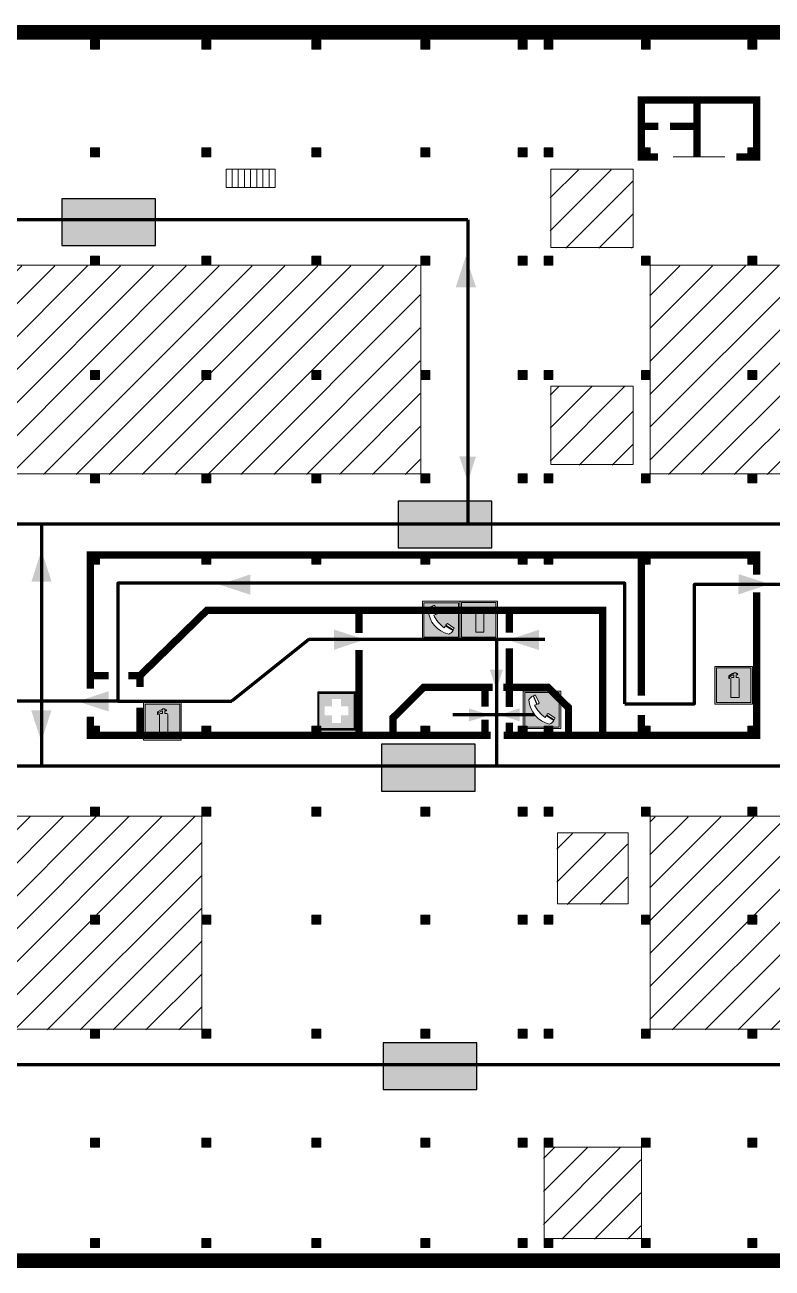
# Model space of a CAD drawing. Header units: millimetres. Extents: x 13810 to 67229, y 12374 to 21950.
# Drawn here: x 29393.7 to 29495.7, y 14673.5 to 14843.2 of the extents above; entities that cross this region are included whole.
import ezdxf

# ---------------------------------------------------------------- set-up
doc = ezdxf.new("R2010")
doc.units = ezdxf.units.MM
doc.layers.add('План_Штампы', color=7, linetype='Continuous')

# ---------------------------------------------------------------- blocks, each defined once
blk = doc.blocks.new('A$C18900ED3')
h = blk.add_hatch(color=126)
h.paths.add_polyline_path([(-0.18, -0.18), (-7.02, -0.18), (-7.02, -7.02), (-0.18, -7.02)])
h.paths.add_polyline_path([(-5.89, -4.46), (-5.89, -2.77), (-4.46, -2.77), (-4.46, -1.31), (-2.77, -1.31), (-2.77, -2.77), (-1.33, -2.77), (-1.33, -4.46), (-2.77, -4.46), (-2.77, -5.89), (-4.46, -5.89), (-4.46, -4.46)], flags=16)
at = {"color": 126}
for p, q in [((-7.2, 0), (-7.2, -7.2)), ((0, 0), (-7.2, 0)), ((0, -7.2), (0, 0)), ((-7.02, -7.02), (-7.02, -0.18)), ((-7.02, -0.18), (-0.18, -0.18)), ((-0.18, -0.18), (-0.18, -7.02)), ((-0.18, -7.02), (-7.02, -7.02)), ((-7.2, -7.2), (0, -7.2))]:
    blk.add_line(p, q, dxfattribs=at)
blk = doc.blocks.new('A$C32E8229D')
at = {"true_color": 0xffffff}
blk.add_hatch(color=7, dxfattribs=at).paths.add_polyline_path([(0, 0), (0, -8), (16, -8), (16, 0)])
h = blk.add_hatch(color=126)
h.paths.add_polyline_path([(0.2, -0.2), (15.8, -0.2), (15.8, -7.8), (0.2, -7.8)])
h.paths.add_polyline_path([(13.49, -2.05), (12.08, -2.05), (11.37, -2.63, 0.162397), (11.29, -2.84), (11.29, -3.63), (10.35, -3.63), (10.35, -4.05), (11.68, -4.05), (11.68, -3.48), (12.26, -4.28), (11.29, -5.1), (11.29, -6.78), (11.85, -6.78), (11.85, -5.44), (12.8, -4.64), (12.8, -5.94), (14.46, -5.94), (14.46, -5.39), (13.45, -5.39), (13.45, -3.97), (12.46, -2.59), (13.15, -2.59), (13.69, -3.34), (14.18, -3)], flags=16)
h.paths.add_polyline_path([(10.74, -1.82, 1), (11.8, -1.82, 1)], flags=16)
h.paths.add_polyline_path([(9.39, -3.59), (5.99, -3.59), (6.56, -3.03), (5.91, -3.03), (5.1, -3.83), (5.91, -4.64), (6.56, -4.64), (5.99, -4.09), (9.39, -4.09)], flags=16)
h.paths.add_polyline_path([(4.29, -1.08), (1.72, -1.08), (1.72, -6.6), (4.29, -6.6)], flags=16)
at = {"color": 126}
blk.add_lwpolyline([(16, -8), (0, -8), (0, 0), (16, 0)], close=True, dxfattribs=at)
blk = doc.blocks.new('A$C456E1F9C')
at = {"lineweight": 5}
h = blk.add_hatch(color=242, dxfattribs=at)
h.paths.add_polyline_path([(0.51, -1.47), (0.51, -13.26), (12.29, -13.26), (12.29, -1.47)])
h.paths.add_polyline_path([(5.42, -4.95, -0.254479), (4.78, -5.4), (3.52, -2.53, -0.209735), (4.23, -2.4)], flags=16)
h.paths.add_polyline_path([(8.53, -8.6), (10.87, -10.17), (10.54, -10.76), (8.03, -9.13, -0.192251)], flags=16)
h.paths.add_polyline_path([(4.61, -5.49, 0.005518), (3.87, -5.72, 0.128647), (7.49, -10.01, 0.00809), (7.83, -9.33), (10.47, -10.97, -0.16736), (8.99, -12.25, -0.327862), (1.95, -3.95, -0.166952), (3.36, -2.62)], flags=16)
at = {"color": 242, "lineweight": 5}
for p, q in [((0, -13.77), (0, -0.97)), ((12.8, -0.97), (0, -0.97)), ((4.61, -5.49), (3.36, -2.62)), ((3.52, -2.53), (4.78, -5.4)), ((4.23, -2.4), (5.42, -4.95)), ((12.8, -13.77), (12.8, -0.97)), ((7.83, -9.33), (10.47, -10.97)), ((8.03, -9.13), (10.54, -10.76)), ((10.81, -10.12), (8.53, -8.6)), ((10.54, -10.76), (10.8, -10.3)), ((10.8, -10.3), (10.81, -10.12)), ((0, -13.77), (12.8, -13.77))]:
    blk.add_line(p, q, dxfattribs=at)
blk.add_lwpolyline([(0.51, -1.47), (12.29, -1.47), (12.29, -13.26), (0.51, -13.26)], close=True, dxfattribs=at)
for centre, radius, start, end in [((4.59, -5.34), 2.99, 114.2845, 152.1974), ((11.12, -3.31), 9.19, 183.9915, 256.6009), ((4.02, -3.27), 0.891, 76.3284, 123.7092), ((14.98, -39.1), 35.17, 107.1487, 108.4135), ((13.86, -0.94), 11.08, 205.5536, 234.8762), ((4.68, -4.59), 0.824, 276.9621, 334.0723), ((-13.31, 0.8), 23.44, 332.5487, 334.4027), ((8.94, -9.5), 0.989, 114.4092, 157.9388), ((7.87, -9.46), 3, 291.9291, 329.9329)]:
    blk.add_arc(centre, radius, start, end, dxfattribs=at)
blk = doc.blocks.new('A$C3AD82952')
at = {"true_color": 0xf5f5ff}
h = blk.add_hatch(color=7, dxfattribs=at)
h.dxf.hatch_style = 1
h.paths.add_polyline_path([(8.21, 8.73, 0.414214), (7.89, 9.05), (7.22, 9.05), (7.22, 9.92), (7.59, 9.92, 1), (7.57, 10.36), (7.22, 10.36), (7.22, 10.6), (6.43, 10.6), (6.43, 10.36), (6.01, 10.36), (4.74, 9.59), (4.74, 8.69), (4.98, 8.73), (4.98, 9.26), (6.12, 9.91), (6.43, 9.91), (6.43, 9.05), (5.76, 9.05, 0.414214), (5.44, 8.73), (5.44, 2.2), (8.21, 2.2)], flags=0)
h.paths.add_polyline_path([(12.8, 12.8), (0, 12.8), (0, 0), (12.8, 0)])
h.paths.add_polyline_path([(0.51, 12.29), (12.29, 12.29), (12.29, 0.51), (0.51, 0.51)], flags=16)
h.paths.add_polyline_path([(4.74, 9.59), (6.01, 10.36), (6.43, 10.36), (6.43, 10.6), (7.22, 10.6), (7.22, 10.36), (7.59, 10.36, -0.94586), (7.59, 9.92), (7.22, 9.92), (7.22, 9.05), (7.89, 9.05, -0.414214), (8.21, 8.73), (8.21, 2.2), (5.44, 2.2), (5.44, 8.73, -0.414214), (5.76, 9.05), (6.43, 9.05), (6.43, 9.91), (6.12, 9.91), (4.98, 9.26), (4.98, 8.73), (4.74, 8.69)], flags=0)
h = blk.add_hatch(color=242)
h.dxf.hatch_style = 1
h.paths.add_polyline_path([(12.29, 12.29), (0.51, 12.29), (0.51, 0.51), (12.29, 0.51)])
h.paths.add_polyline_path([(4.74, 8.69), (4.74, 9.59), (6.01, 10.36), (6.43, 10.36), (6.43, 10.6), (7.22, 10.6), (7.22, 10.36), (7.59, 10.36, -0.94586), (7.59, 9.92), (7.22, 9.92), (7.22, 9.05), (7.89, 9.05, -0.414214), (8.21, 8.73), (8.21, 2.2), (5.44, 2.2), (5.44, 8.73, -0.414214), (5.76, 9.05), (6.43, 9.05), (6.43, 9.91), (6.12, 9.91), (4.98, 9.26), (4.98, 8.73)], flags=16)
h = blk.add_hatch(color=7, dxfattribs=at)
h.dxf.hatch_style = 1
h.paths.add_polyline_path([(8.21, 8.73, 0.414214), (7.89, 9.05), (7.22, 9.05), (7.22, 9.92), (7.59, 9.92, 1), (7.57, 10.36), (7.22, 10.36), (7.22, 10.6), (6.43, 10.6), (6.43, 10.36), (6.01, 10.36), (4.74, 9.59), (4.74, 8.69), (4.98, 8.73), (4.98, 9.26), (6.12, 9.91), (6.43, 9.91), (6.43, 9.05), (5.76, 9.05, 0.414214), (5.44, 8.73), (5.44, 2.2), (8.21, 2.2)])
at = {"color": 242, "lineweight": 5}
for p, q in [((0, 0), (0, 12.8)), ((0, 12.8), (12.8, 12.8)), ((12.8, 0), (12.8, 12.8)), ((6.01, 10.36), (4.74, 9.59)), ((4.74, 9.59), (4.74, 8.69)), ((4.74, 8.69), (4.98, 8.73)), ((4.98, 9.26), (6.12, 9.91)), ((4.98, 8.73), (4.98, 9.26)), ((5.44, 2.2), (5.44, 8.73)), ((5.76, 9.05), (6.43, 9.05)), ((6.01, 10.36), (6.43, 10.36)), ((6.12, 9.91), (6.43, 9.91)), ((7.22, 10.6), (6.43, 10.6)), ((6.43, 10.6), (6.43, 10.36)), ((6.43, 9.91), (6.43, 9.05)), ((7.22, 10.36), (7.22, 10.6)), ((7.59, 10.36), (7.22, 10.36)), ((7.22, 9.05), (7.22, 9.92)), ((7.59, 9.92), (7.22, 9.92)), ((7.89, 9.05), (7.22, 9.05)), ((8.21, 2.2), (8.21, 8.73)), ((0, 0), (12.8, 0)), ((5.44, 2.2), (8.21, 2.2))]:
    blk.add_line(p, q, dxfattribs=at)
blk.add_lwpolyline([(0.51, 12.29), (12.29, 12.29), (12.29, 0.51), (0.51, 0.51)], close=True, dxfattribs=at)
for centre, radius, start, end in [((5.76, 8.73), 0.32, 90, 180), ((7.58, 10.14), 0.223, 273.1875, 86.8125), ((7.89, 8.73), 0.32, 0, 90)]:
    blk.add_arc(centre, radius, start, end, dxfattribs=at)

msp = doc.modelspace()

# ---------------------------------------------------------------- hatches: boundary and pattern name
at = {"lineweight": 0}
h = msp.add_hatch(color=256, dxfattribs=at)
h.dxf.hatch_style = 1
h.paths.add_polyline_path([(29402.68, 14841.1), (29402.68, 14839.87), (29403.9, 14839.87), (29403.9, 14841.1)])
h = msp.add_hatch(color=256, dxfattribs=at)
h.dxf.hatch_style = 1
h.paths.add_polyline_path([(29417.89, 14841.1), (29417.89, 14839.87), (29419.11, 14839.87), (29419.11, 14841.1)])
h = msp.add_hatch(color=256, dxfattribs=at)
h.dxf.hatch_style = 1
h.paths.add_polyline_path([(29432.89, 14841.1), (29432.89, 14839.87), (29434.11, 14839.87), (29434.11, 14841.1)])
h = msp.add_hatch(color=256, dxfattribs=at)
h.dxf.hatch_style = 1
h.paths.add_polyline_path([(29447.77, 14841.1), (29447.77, 14839.87), (29448.99, 14839.87), (29448.99, 14841.1)])
h = msp.add_hatch(color=256, dxfattribs=at)
h.dxf.hatch_style = 1
h.paths.add_polyline_path([(29461.07, 14841.1), (29461.07, 14839.87), (29462.29, 14839.87), (29462.29, 14841.1)])
h = msp.add_hatch(color=256, dxfattribs=at)
h.dxf.hatch_style = 1
h.paths.add_polyline_path([(29464.59, 14841.1), (29464.59, 14839.87), (29465.81, 14839.87), (29465.81, 14841.1)])
h = msp.add_hatch(color=256, dxfattribs=at)
h.dxf.hatch_style = 1
h.paths.add_polyline_path([(29477.88, 14841.1), (29477.88, 14839.87), (29479.1, 14839.87), (29479.1, 14841.1)])
h = msp.add_hatch(color=256, dxfattribs=at)
h.dxf.hatch_style = 1
h.paths.add_polyline_path([(29492.4, 14841.1), (29492.4, 14839.87), (29493.62, 14839.87), (29493.62, 14841.1)])
h = msp.add_hatch(color=256, dxfattribs=at)
h.dxf.hatch_style = 1
h.paths.add_polyline_path([(29402.68, 14826.38), (29402.68, 14825.15), (29403.9, 14825.15), (29403.9, 14826.38)])
h = msp.add_hatch(color=256, dxfattribs=at)
h.dxf.hatch_style = 1
h.paths.add_polyline_path([(29417.89, 14826.38), (29417.89, 14825.15), (29419.11, 14825.15), (29419.11, 14826.38)])
h = msp.add_hatch(color=256, dxfattribs=at)
h.dxf.hatch_style = 1
h.paths.add_polyline_path([(29432.89, 14826.38), (29432.89, 14825.15), (29434.11, 14825.15), (29434.11, 14826.38)])
h = msp.add_hatch(color=256, dxfattribs=at)
h.dxf.hatch_style = 1
h.paths.add_polyline_path([(29447.77, 14826.38), (29447.77, 14825.15), (29448.99, 14825.15), (29448.99, 14826.38)])
h = msp.add_hatch(color=256, dxfattribs=at)
h.dxf.hatch_style = 1
h.paths.add_polyline_path([(29461.07, 14826.38), (29461.07, 14825.15), (29462.29, 14825.15), (29462.29, 14826.38)])
h = msp.add_hatch(color=256, dxfattribs=at)
h.dxf.hatch_style = 1
h.paths.add_polyline_path([(29464.59, 14826.38), (29464.59, 14825.15), (29465.81, 14825.15), (29465.81, 14826.38)])
h = msp.add_hatch(color=256, dxfattribs=at)
h.dxf.hatch_style = 1
h.paths.add_polyline_path([(29477.88, 14826.38), (29477.88, 14825.15), (29479.1, 14825.15), (29479.1, 14826.38)])
h = msp.add_hatch(color=256, dxfattribs=at)
h.dxf.hatch_style = 1
h.paths.add_polyline_path([(29492.4, 14826.38), (29492.4, 14825.15), (29493.62, 14825.15), (29493.62, 14826.38)])
h = msp.add_hatch(dxfattribs=at)
h.set_pattern_fill('ANSI31', color=256, angle=180)
h.set_pattern_definition([(225, (46856.7913, 21551.342), (2.24506403, -2.24506403), [])])
h.paths.add_polyline_path([(29630.82, 14729.43), (29640.66, 14729.43), (29640.66, 14739.39), (29630.82, 14739.39)])
h.paths.add_polyline_path([(29553.71, 14706), (29567.31, 14706), (29567.31, 14735.09), (29553.71, 14735.09)])
h.paths.add_polyline_path([(29523.06, 14706), (29537.72, 14706), (29537.72, 14735.09), (29523.06, 14735.09)])
h.paths.add_polyline_path([(29479.03, 14706), (29506.93, 14706), (29506.93, 14735.09), (29479.03, 14735.09)])
h.paths.add_polyline_path([(29466.35, 14723.1), (29476, 14723.1), (29476, 14732.81), (29466.35, 14732.81)])
h.paths.add_polyline_path([(29464.52, 14677.43), (29477.81, 14677.43), (29477.81, 14689.92), (29464.52, 14689.92)])
h.paths.add_polyline_path([(29344.69, 14706), (29417.82, 14706), (29417.82, 14735.1), (29344.69, 14735.1)])
h.paths.add_polyline_path([(29194.26, 14706), (29313.12, 14706), (29313.12, 14735.1), (29194.26, 14735.1)])
h.paths.add_polyline_path([(29224.82, 14781.8), (29313.12, 14781.8), (29313.12, 14810.28), (29224.82, 14810.28)])
h.paths.add_polyline_path([(29359.24, 14781.8), (29447.7, 14781.8), (29447.7, 14810.28), (29359.24, 14810.28)])
h.paths.add_polyline_path([(29465.44, 14783.09), (29476.69, 14783.09), (29476.69, 14793.79), (29465.44, 14793.79)])
h.paths.add_polyline_path([(29465.44, 14812.7), (29476.69, 14812.7), (29476.69, 14823.4), (29465.44, 14823.4)])
h.paths.add_polyline_path([(29479.03, 14781.8), (29627.02, 14781.8), (29627.02, 14810.28), (29479.03, 14810.28)])
h = msp.add_hatch(color=256, dxfattribs=at)
h.dxf.hatch_style = 1
h.paths.add_polyline_path([(29402.68, 14811.59), (29402.68, 14810.36), (29403.9, 14810.36), (29403.9, 14811.59)])
h = msp.add_hatch(color=256, dxfattribs=at)
h.dxf.hatch_style = 1
h.paths.add_polyline_path([(29417.89, 14811.59), (29417.89, 14810.36), (29419.11, 14810.36), (29419.11, 14811.59)])
h = msp.add_hatch(color=256, dxfattribs=at)
h.dxf.hatch_style = 1
h.paths.add_polyline_path([(29432.89, 14811.59), (29432.89, 14810.36), (29434.11, 14810.36), (29434.11, 14811.59)])
h = msp.add_hatch(color=256, dxfattribs=at)
h.dxf.hatch_style = 1
h.paths.add_polyline_path([(29447.77, 14811.59), (29447.77, 14810.36), (29448.99, 14810.36), (29448.99, 14811.59)])
h = msp.add_hatch(color=256, dxfattribs=at)
h.dxf.hatch_style = 1
h.paths.add_polyline_path([(29461.07, 14811.59), (29461.07, 14810.36), (29462.29, 14810.36), (29462.29, 14811.59)])
h = msp.add_hatch(color=256, dxfattribs=at)
h.dxf.hatch_style = 1
h.paths.add_polyline_path([(29464.59, 14811.59), (29464.59, 14810.36), (29465.81, 14810.36), (29465.81, 14811.59)])
h = msp.add_hatch(color=256, dxfattribs=at)
h.dxf.hatch_style = 1
h.paths.add_polyline_path([(29477.88, 14811.59), (29477.88, 14810.36), (29479.1, 14810.36), (29479.1, 14811.59)])
h = msp.add_hatch(color=256, dxfattribs=at)
h.dxf.hatch_style = 1
h.paths.add_polyline_path([(29492.4, 14811.59), (29492.4, 14810.36), (29493.62, 14810.36), (29493.62, 14811.59)])
h = msp.add_hatch(color=256, dxfattribs=at)
h.dxf.hatch_style = 1
h.paths.add_polyline_path([(29402.68, 14796.01), (29402.68, 14794.78), (29403.9, 14794.78), (29403.9, 14796.01)])
h = msp.add_hatch(color=256, dxfattribs=at)
h.dxf.hatch_style = 1
h.paths.add_polyline_path([(29417.89, 14796.01), (29417.89, 14794.78), (29419.11, 14794.78), (29419.11, 14796.01)])
h = msp.add_hatch(color=256, dxfattribs=at)
h.dxf.hatch_style = 1
h.paths.add_polyline_path([(29432.89, 14796.01), (29432.89, 14794.78), (29434.11, 14794.78), (29434.11, 14796.01)])
h = msp.add_hatch(color=256, dxfattribs=at)
h.dxf.hatch_style = 1
h.paths.add_polyline_path([(29447.77, 14796.01), (29447.77, 14794.78), (29448.99, 14794.78), (29448.99, 14796.01)])
h = msp.add_hatch(color=256, dxfattribs=at)
h.dxf.hatch_style = 1
h.paths.add_polyline_path([(29461.07, 14796.01), (29461.07, 14794.78), (29462.29, 14794.78), (29462.29, 14796.01)])
h = msp.add_hatch(color=256, dxfattribs=at)
h.dxf.hatch_style = 1
h.paths.add_polyline_path([(29464.59, 14796.01), (29464.59, 14794.78), (29465.81, 14794.78), (29465.81, 14796.01)])
h = msp.add_hatch(color=256, dxfattribs=at)
h.dxf.hatch_style = 1
h.paths.add_polyline_path([(29477.88, 14796.01), (29477.88, 14794.78), (29479.1, 14794.78), (29479.1, 14796.01)])
h = msp.add_hatch(color=256, dxfattribs=at)
h.dxf.hatch_style = 1
h.paths.add_polyline_path([(29492.4, 14796.01), (29492.4, 14794.78), (29493.62, 14794.78), (29493.62, 14796.01)])
h = msp.add_hatch(color=256, dxfattribs=at)
h.dxf.hatch_style = 1
h.paths.add_polyline_path([(29402.68, 14781.88), (29402.68, 14780.65), (29403.9, 14780.65), (29403.9, 14781.88)])
h = msp.add_hatch(color=256, dxfattribs=at)
h.dxf.hatch_style = 1
h.paths.add_polyline_path([(29417.89, 14781.88), (29417.89, 14780.65), (29419.11, 14780.65), (29419.11, 14781.88)])
h = msp.add_hatch(color=256, dxfattribs=at)
h.dxf.hatch_style = 1
h.paths.add_polyline_path([(29432.89, 14781.88), (29432.89, 14780.65), (29434.11, 14780.65), (29434.11, 14781.88)])
h = msp.add_hatch(color=256, dxfattribs=at)
h.dxf.hatch_style = 1
h.paths.add_polyline_path([(29447.77, 14781.88), (29447.77, 14780.65), (29448.99, 14780.65), (29448.99, 14781.88)])
h = msp.add_hatch(color=256, dxfattribs=at)
h.dxf.hatch_style = 1
h.paths.add_polyline_path([(29461.07, 14781.88), (29461.07, 14780.65), (29462.29, 14780.65), (29462.29, 14781.88)])
h = msp.add_hatch(color=256, dxfattribs=at)
h.dxf.hatch_style = 1
h.paths.add_polyline_path([(29464.59, 14781.88), (29464.59, 14780.65), (29465.81, 14780.65), (29465.81, 14781.88)])
h = msp.add_hatch(color=256, dxfattribs=at)
h.dxf.hatch_style = 1
h.paths.add_polyline_path([(29477.88, 14781.88), (29477.88, 14780.65), (29479.1, 14780.65), (29479.1, 14781.88)])
h = msp.add_hatch(color=256, dxfattribs=at)
h.dxf.hatch_style = 1
h.paths.add_polyline_path([(29492.4, 14781.88), (29492.4, 14780.65), (29493.62, 14780.65), (29493.62, 14781.88)])
h = msp.add_hatch(color=256, dxfattribs=at)
h.dxf.hatch_style = 1
h.paths.add_polyline_path([(29402.68, 14770.81), (29402.68, 14769.57), (29403.9, 14769.57), (29403.9, 14770.81)])
h = msp.add_hatch(color=256, dxfattribs=at)
h.dxf.hatch_style = 1
h.paths.add_polyline_path([(29417.89, 14770.81), (29417.89, 14769.57), (29419.11, 14769.57), (29419.11, 14770.81)])
h = msp.add_hatch(color=256, dxfattribs=at)
h.dxf.hatch_style = 1
h.paths.add_polyline_path([(29432.89, 14770.81), (29432.89, 14769.57), (29434.11, 14769.57), (29434.11, 14770.81)])
h = msp.add_hatch(color=256, dxfattribs=at)
h.dxf.hatch_style = 1
h.paths.add_polyline_path([(29447.77, 14770.81), (29447.77, 14769.57), (29448.99, 14769.57), (29448.99, 14770.81)])
h = msp.add_hatch(color=256, dxfattribs=at)
h.dxf.hatch_style = 1
h.paths.add_polyline_path([(29461.07, 14770.81), (29461.07, 14769.57), (29462.29, 14769.57), (29462.29, 14770.81)])
h = msp.add_hatch(color=256, dxfattribs=at)
h.dxf.hatch_style = 1
h.paths.add_polyline_path([(29464.59, 14770.81), (29464.59, 14769.57), (29465.81, 14769.57), (29465.81, 14770.81)])
h = msp.add_hatch(color=256, dxfattribs=at)
h.dxf.hatch_style = 1
h.paths.add_polyline_path([(29477.88, 14770.81), (29477.88, 14769.57), (29479.1, 14769.57), (29479.1, 14770.81)])
h = msp.add_hatch(color=256, dxfattribs=at)
h.dxf.hatch_style = 1
h.paths.add_polyline_path([(29492.4, 14770.81), (29492.4, 14769.57), (29493.62, 14769.57), (29493.62, 14770.81)])
h = msp.add_hatch(color=256, dxfattribs=at)
h.dxf.hatch_style = 1
h.paths.add_polyline_path([(29402.68, 14747.44), (29402.68, 14746.21), (29403.9, 14746.21), (29403.9, 14747.44)])
h = msp.add_hatch(color=256, dxfattribs=at)
h.dxf.hatch_style = 1
h.paths.add_polyline_path([(29417.89, 14747.44), (29417.89, 14746.21), (29419.11, 14746.21), (29419.11, 14747.44)])
h = msp.add_hatch(color=256, dxfattribs=at)
h.dxf.hatch_style = 1
h.paths.add_polyline_path([(29432.89, 14747.44), (29432.89, 14746.21), (29434.11, 14746.21), (29434.11, 14747.44)])
h = msp.add_hatch(color=256, dxfattribs=at)
h.dxf.hatch_style = 1
h.paths.add_polyline_path([(29447.77, 14747.44), (29447.77, 14746.21), (29448.99, 14746.21), (29448.99, 14747.44)])
h = msp.add_hatch(color=256, dxfattribs=at)
h.dxf.hatch_style = 1
h.paths.add_polyline_path([(29461.07, 14747.44), (29461.07, 14746.21), (29462.29, 14746.21), (29462.29, 14747.44)])
h = msp.add_hatch(color=256, dxfattribs=at)
h.dxf.hatch_style = 1
h.paths.add_polyline_path([(29464.59, 14747.44), (29464.59, 14746.21), (29465.81, 14746.21), (29465.81, 14747.44)])
h = msp.add_hatch(color=256, dxfattribs=at)
h.dxf.hatch_style = 1
h.paths.add_polyline_path([(29477.88, 14747.44), (29477.88, 14746.21), (29479.1, 14746.21), (29479.1, 14747.44)])
h = msp.add_hatch(color=256, dxfattribs=at)
h.dxf.hatch_style = 1
h.paths.add_polyline_path([(29492.4, 14747.44), (29492.4, 14746.21), (29493.62, 14746.21), (29493.62, 14747.44)])
h = msp.add_hatch(color=256, dxfattribs=at)
h.dxf.hatch_style = 1
h.paths.add_polyline_path([(29402.68, 14736.41), (29402.68, 14735.18), (29403.9, 14735.18), (29403.9, 14736.41)])
h = msp.add_hatch(color=256, dxfattribs=at)
h.dxf.hatch_style = 1
h.paths.add_polyline_path([(29417.89, 14736.41), (29417.89, 14735.18), (29419.11, 14735.18), (29419.11, 14736.41)])
h = msp.add_hatch(color=256, dxfattribs=at)
h.dxf.hatch_style = 1
h.paths.add_polyline_path([(29432.89, 14736.41), (29432.89, 14735.18), (29434.11, 14735.18), (29434.11, 14736.41)])
h = msp.add_hatch(color=256, dxfattribs=at)
h.dxf.hatch_style = 1
h.paths.add_polyline_path([(29447.77, 14736.41), (29447.77, 14735.18), (29448.99, 14735.18), (29448.99, 14736.41)])
h = msp.add_hatch(color=256, dxfattribs=at)
h.dxf.hatch_style = 1
h.paths.add_polyline_path([(29461.07, 14736.41), (29461.07, 14735.18), (29462.29, 14735.18), (29462.29, 14736.41)])
h = msp.add_hatch(color=256, dxfattribs=at)
h.dxf.hatch_style = 1
h.paths.add_polyline_path([(29464.59, 14736.41), (29464.59, 14735.18), (29465.81, 14735.18), (29465.81, 14736.41)])
h = msp.add_hatch(color=256, dxfattribs=at)
h.dxf.hatch_style = 1
h.paths.add_polyline_path([(29477.88, 14736.41), (29477.88, 14735.18), (29479.1, 14735.18), (29479.1, 14736.41)])
h = msp.add_hatch(color=256, dxfattribs=at)
h.dxf.hatch_style = 1
h.paths.add_polyline_path([(29492.4, 14736.41), (29492.4, 14735.18), (29493.62, 14735.18), (29493.62, 14736.41)])
h = msp.add_hatch(color=256, dxfattribs=at)
h.dxf.hatch_style = 1
h.paths.add_polyline_path([(29402.68, 14721.66), (29402.68, 14720.42), (29403.9, 14720.42), (29403.9, 14721.66)])
h = msp.add_hatch(color=256, dxfattribs=at)
h.dxf.hatch_style = 1
h.paths.add_polyline_path([(29417.89, 14721.66), (29417.89, 14720.42), (29419.11, 14720.42), (29419.11, 14721.66)])
h = msp.add_hatch(color=256, dxfattribs=at)
h.dxf.hatch_style = 1
h.paths.add_polyline_path([(29432.89, 14721.66), (29432.89, 14720.42), (29434.11, 14720.42), (29434.11, 14721.66)])
h = msp.add_hatch(color=256, dxfattribs=at)
h.dxf.hatch_style = 1
h.paths.add_polyline_path([(29447.77, 14721.66), (29447.77, 14720.42), (29448.99, 14720.42), (29448.99, 14721.66)])
h = msp.add_hatch(color=256, dxfattribs=at)
h.dxf.hatch_style = 1
h.paths.add_polyline_path([(29461.07, 14721.66), (29461.07, 14720.42), (29462.29, 14720.42), (29462.29, 14721.66)])
h = msp.add_hatch(color=256, dxfattribs=at)
h.dxf.hatch_style = 1
h.paths.add_polyline_path([(29464.59, 14721.66), (29464.59, 14720.42), (29465.81, 14720.42), (29465.81, 14721.66)])
h = msp.add_hatch(color=256, dxfattribs=at)
h.dxf.hatch_style = 1
h.paths.add_polyline_path([(29477.88, 14721.66), (29477.88, 14720.42), (29479.1, 14720.42), (29479.1, 14721.66)])
h = msp.add_hatch(color=256, dxfattribs=at)
h.dxf.hatch_style = 1
h.paths.add_polyline_path([(29492.4, 14721.66), (29492.4, 14720.42), (29493.62, 14720.42), (29493.62, 14721.66)])
h = msp.add_hatch(color=256, dxfattribs=at)
h.dxf.hatch_style = 1
h.paths.add_polyline_path([(29402.68, 14706.08), (29402.68, 14704.85), (29403.9, 14704.85), (29403.9, 14706.08)])
h = msp.add_hatch(color=256, dxfattribs=at)
h.dxf.hatch_style = 1
h.paths.add_polyline_path([(29417.89, 14706.08), (29417.89, 14704.85), (29419.11, 14704.85), (29419.11, 14706.08)])
h = msp.add_hatch(color=256, dxfattribs=at)
h.dxf.hatch_style = 1
h.paths.add_polyline_path([(29432.89, 14706.08), (29432.89, 14704.85), (29434.11, 14704.85), (29434.11, 14706.08)])
h = msp.add_hatch(color=256, dxfattribs=at)
h.dxf.hatch_style = 1
h.paths.add_polyline_path([(29447.77, 14706.08), (29447.77, 14704.85), (29448.99, 14704.85), (29448.99, 14706.08)])
h = msp.add_hatch(color=256, dxfattribs=at)
h.dxf.hatch_style = 1
h.paths.add_polyline_path([(29461.07, 14706.08), (29461.07, 14704.85), (29462.29, 14704.85), (29462.29, 14706.08)])
h = msp.add_hatch(color=256, dxfattribs=at)
h.dxf.hatch_style = 1
h.paths.add_polyline_path([(29464.59, 14706.08), (29464.59, 14704.85), (29465.81, 14704.85), (29465.81, 14706.08)])
h = msp.add_hatch(color=256, dxfattribs=at)
h.dxf.hatch_style = 1
h.paths.add_polyline_path([(29477.88, 14706.08), (29477.88, 14704.85), (29479.1, 14704.85), (29479.1, 14706.08)])
h = msp.add_hatch(color=256, dxfattribs=at)
h.dxf.hatch_style = 1
h.paths.add_polyline_path([(29492.4, 14706.08), (29492.4, 14704.85), (29493.62, 14704.85), (29493.62, 14706.08)])
h = msp.add_hatch(color=256, dxfattribs=at)
h.dxf.hatch_style = 1
h.paths.add_polyline_path([(29402.68, 14691.23), (29402.68, 14690), (29403.9, 14690), (29403.9, 14691.23)])
h = msp.add_hatch(color=256, dxfattribs=at)
h.dxf.hatch_style = 1
h.paths.add_polyline_path([(29417.89, 14691.23), (29417.89, 14690), (29419.11, 14690), (29419.11, 14691.23)])
h = msp.add_hatch(color=256, dxfattribs=at)
h.dxf.hatch_style = 1
h.paths.add_polyline_path([(29432.89, 14691.23), (29432.89, 14690), (29434.11, 14690), (29434.11, 14691.23)])
h = msp.add_hatch(color=256, dxfattribs=at)
h.dxf.hatch_style = 1
h.paths.add_polyline_path([(29447.77, 14691.23), (29447.77, 14690), (29448.99, 14690), (29448.99, 14691.23)])
h = msp.add_hatch(color=256, dxfattribs=at)
h.dxf.hatch_style = 1
h.paths.add_polyline_path([(29461.07, 14691.23), (29461.07, 14690), (29462.29, 14690), (29462.29, 14691.23)])
h = msp.add_hatch(color=256, dxfattribs=at)
h.dxf.hatch_style = 1
h.paths.add_polyline_path([(29464.59, 14691.23), (29464.59, 14690), (29465.81, 14690), (29465.81, 14691.23)])
h = msp.add_hatch(color=256, dxfattribs=at)
h.dxf.hatch_style = 1
h.paths.add_polyline_path([(29477.88, 14691.23), (29477.88, 14690), (29479.1, 14690), (29479.1, 14691.23)])
h = msp.add_hatch(color=256, dxfattribs=at)
h.dxf.hatch_style = 1
h.paths.add_polyline_path([(29492.4, 14691.23), (29492.4, 14690), (29493.62, 14690), (29493.62, 14691.23)])
h = msp.add_hatch(color=256, dxfattribs=at)
h.dxf.hatch_style = 1
h.paths.add_polyline_path([(29402.68, 14677.51), (29402.68, 14676.28), (29403.9, 14676.28), (29403.9, 14677.51)])
h = msp.add_hatch(color=256, dxfattribs=at)
h.dxf.hatch_style = 1
h.paths.add_polyline_path([(29417.89, 14677.51), (29417.89, 14676.28), (29419.11, 14676.28), (29419.11, 14677.51)])
h = msp.add_hatch(color=256, dxfattribs=at)
h.dxf.hatch_style = 1
h.paths.add_polyline_path([(29432.89, 14677.51), (29432.89, 14676.28), (29434.11, 14676.28), (29434.11, 14677.51)])
h = msp.add_hatch(color=256, dxfattribs=at)
h.dxf.hatch_style = 1
h.paths.add_polyline_path([(29447.77, 14677.51), (29447.77, 14676.28), (29448.99, 14676.28), (29448.99, 14677.51)])
h = msp.add_hatch(color=256, dxfattribs=at)
h.dxf.hatch_style = 1
h.paths.add_polyline_path([(29461.07, 14677.51), (29461.07, 14676.28), (29462.29, 14676.28), (29462.29, 14677.51)])
h = msp.add_hatch(color=256, dxfattribs=at)
h.dxf.hatch_style = 1
h.paths.add_polyline_path([(29464.59, 14677.51), (29464.59, 14676.28), (29465.81, 14676.28), (29465.81, 14677.51)])
h = msp.add_hatch(color=256, dxfattribs=at)
h.dxf.hatch_style = 1
h.paths.add_polyline_path([(29477.88, 14677.51), (29477.88, 14676.28), (29479.1, 14676.28), (29479.1, 14677.51)])
h = msp.add_hatch(color=256, dxfattribs=at)
h.dxf.hatch_style = 1
h.paths.add_polyline_path([(29492.4, 14677.51), (29492.4, 14676.28), (29493.62, 14676.28), (29493.62, 14677.51)])

# ---------------------------------------------------------------- linework, layer by layer
for points, const_width in [([(29184.4, 14842.17), (29083.43, 14842.17), (29083.43, 14781.22), (29098.18, 14781.22), (29098.18, 14766.48), (29117.21, 14766.48), (29117.21, 14674.47), (29644.26, 14674.47), (29644.26, 14676.58)], 2), ([(29644.19, 14674.74), (29644.26, 14674.74), (29644.26, 14842.17), (29187.77, 14842.17)], 2), ([(29490.86, 14825.15), (29493.62, 14825.15), (29493.62, 14832.93), (29477.88, 14832.93), (29477.88, 14825.15), (29480.13, 14825.15)], 1), ([(29485.46, 14825.15), (29485.46, 14832.93), (29485.46, 14829.3), (29481.8, 14829.3)], 1), ([(29477.88, 14829.3), (29480.2, 14829.3)], 1), ([(29402.68, 14752.55), (29402.68, 14770.81), (29493.62, 14770.81), (29493.62, 14768.11)], 1), ([(29477.88, 14751.61), (29477.88, 14770.81)], 1), ([(29493.62, 14765.73), (29493.62, 14746.21), (29459.1, 14746.21)], 1), ([(29439.35, 14763.26), (29418.58, 14763.26), (29409.42, 14754.33), (29409.42, 14752.77)], 1), ([(29472.61, 14746.21), (29472.61, 14763.26), (29439.35, 14763.26), (29439.35, 14760.15)], 1), ([(29459.84, 14763.26), (29459.84, 14760.21)], 1), ([(29439.35, 14757.83), (29439.35, 14746.21)], 1), ([(29459.84, 14750.05), (29459.84, 14758.05)], 1), ([(29402.68, 14754.33), (29405.15, 14754.33)], 1), ([(29409.42, 14754.33), (29407.84, 14754.33)], 1), ([(29457.6, 14752.76), (29448.19, 14752.76), (29443.96, 14748.57), (29443.96, 14746.21)], 1), ([(29456.54, 14752.76), (29456.54, 14750.09)], 1), ([(29467.93, 14746.21), (29467.93, 14749.97), (29465.13, 14752.76), (29459.04, 14752.76)], 1), ([(29457.32, 14746.21), (29402.68, 14746.21), (29402.68, 14748.73)], 1), ([(29409.42, 14746.21), (29409.42, 14749.96)], 1), ([(29477.88, 14746.21), (29477.88, 14748.98)], 1), ([(29456.54, 14746.21), (29456.54, 14748.32)], 1), ([(29459.84, 14746.21), (29459.84, 14747.94)], 1)]:
    msp.add_lwpolyline(points, dxfattribs=dict(at, const_width=const_width))
for points in [[(29403.9, 14839.87), (29402.68, 14839.87), (29402.68, 14841.1), (29403.9, 14841.1)], [(29419.11, 14839.87), (29417.89, 14839.87), (29417.89, 14841.1), (29419.11, 14841.1)], [(29434.11, 14839.87), (29432.89, 14839.87), (29432.89, 14841.1), (29434.11, 14841.1)], [(29448.99, 14839.87), (29447.77, 14839.87), (29447.77, 14841.1), (29448.99, 14841.1)], [(29462.29, 14839.87), (29461.07, 14839.87), (29461.07, 14841.1), (29462.29, 14841.1)], [(29465.81, 14839.87), (29464.59, 14839.87), (29464.59, 14841.1), (29465.81, 14841.1)], [(29479.1, 14839.87), (29477.88, 14839.87), (29477.88, 14841.1), (29479.1, 14841.1)], [(29493.62, 14839.87), (29492.4, 14839.87), (29492.4, 14841.1), (29493.62, 14841.1)], [(29403.9, 14825.15), (29402.68, 14825.15), (29402.68, 14826.38), (29403.9, 14826.38)], [(29419.11, 14825.15), (29417.89, 14825.15), (29417.89, 14826.38), (29419.11, 14826.38)], [(29434.11, 14825.15), (29432.89, 14825.15), (29432.89, 14826.38), (29434.11, 14826.38)], [(29448.99, 14825.15), (29447.77, 14825.15), (29447.77, 14826.38), (29448.99, 14826.38)], [(29462.29, 14825.15), (29461.07, 14825.15), (29461.07, 14826.38), (29462.29, 14826.38)], [(29465.81, 14825.15), (29464.59, 14825.15), (29464.59, 14826.38), (29465.81, 14826.38)], [(29479.1, 14825.15), (29477.88, 14825.15), (29477.88, 14826.38), (29479.1, 14826.38)], [(29493.62, 14825.15), (29492.4, 14825.15), (29492.4, 14826.38), (29493.62, 14826.38)], [(29422.02, 14820.96), (29421.18, 14820.96), (29421.18, 14823.47), (29422.02, 14823.47)], [(29422.86, 14820.96), (29422.02, 14820.96), (29422.02, 14823.47), (29422.86, 14823.47)], [(29423.7, 14820.96), (29422.86, 14820.96), (29422.86, 14823.47), (29423.7, 14823.47)], [(29424.53, 14820.96), (29423.7, 14820.96), (29423.7, 14823.47), (29424.53, 14823.47)], [(29425.37, 14820.96), (29424.53, 14820.96), (29424.53, 14823.47), (29425.37, 14823.47)], [(29426.21, 14820.96), (29425.37, 14820.96), (29425.37, 14823.47), (29426.21, 14823.47)], [(29427.05, 14820.96), (29426.21, 14820.96), (29426.21, 14823.47), (29427.05, 14823.47)], [(29427.89, 14820.96), (29427.05, 14820.96), (29427.05, 14823.47), (29427.89, 14823.47)], [(29476.76, 14823.48), (29465.51, 14823.48), (29465.51, 14812.78), (29476.76, 14812.78)], [(29447.77, 14781.88), (29359.31, 14781.88), (29359.31, 14810.36), (29447.77, 14810.36)], [(29403.9, 14810.36), (29402.68, 14810.36), (29402.68, 14811.59), (29403.9, 14811.59)], [(29419.11, 14810.36), (29417.89, 14810.36), (29417.89, 14811.59), (29419.11, 14811.59)], [(29434.11, 14810.36), (29432.89, 14810.36), (29432.89, 14811.59), (29434.11, 14811.59)], [(29448.99, 14810.36), (29447.77, 14810.36), (29447.77, 14811.59), (29448.99, 14811.59)], [(29462.29, 14810.36), (29461.07, 14810.36), (29461.07, 14811.59), (29462.29, 14811.59)], [(29465.81, 14810.36), (29464.59, 14810.36), (29464.59, 14811.59), (29465.81, 14811.59)], [(29479.1, 14810.36), (29477.88, 14810.36), (29477.88, 14811.59), (29479.1, 14811.59)], [(29627.09, 14781.88), (29479.1, 14781.88), (29479.1, 14810.36), (29627.09, 14810.36)], [(29493.62, 14810.36), (29492.4, 14810.36), (29492.4, 14811.59), (29493.62, 14811.59)], [(29403.9, 14794.78), (29402.68, 14794.78), (29402.68, 14796.01), (29403.9, 14796.01)], [(29419.11, 14794.78), (29417.89, 14794.78), (29417.89, 14796.01), (29419.11, 14796.01)], [(29434.11, 14794.78), (29432.89, 14794.78), (29432.89, 14796.01), (29434.11, 14796.01)], [(29448.99, 14794.78), (29447.77, 14794.78), (29447.77, 14796.01), (29448.99, 14796.01)], [(29462.29, 14794.78), (29461.07, 14794.78), (29461.07, 14796.01), (29462.29, 14796.01)], [(29465.81, 14794.78), (29464.59, 14794.78), (29464.59, 14796.01), (29465.81, 14796.01)], [(29479.1, 14794.78), (29477.88, 14794.78), (29477.88, 14796.01), (29479.1, 14796.01)], [(29493.62, 14794.78), (29492.4, 14794.78), (29492.4, 14796.01), (29493.62, 14796.01)], [(29476.76, 14793.87), (29465.51, 14793.87), (29465.51, 14783.17), (29476.76, 14783.17)], [(29403.9, 14780.65), (29402.68, 14780.65), (29402.68, 14781.88), (29403.9, 14781.88)], [(29419.11, 14780.65), (29417.89, 14780.65), (29417.89, 14781.88), (29419.11, 14781.88)], [(29434.11, 14780.65), (29432.89, 14780.65), (29432.89, 14781.88), (29434.11, 14781.88)], [(29448.99, 14780.65), (29447.77, 14780.65), (29447.77, 14781.88), (29448.99, 14781.88)], [(29462.29, 14780.65), (29461.07, 14780.65), (29461.07, 14781.88), (29462.29, 14781.88)], [(29465.81, 14780.65), (29464.59, 14780.65), (29464.59, 14781.88), (29465.81, 14781.88)], [(29479.1, 14780.65), (29477.88, 14780.65), (29477.88, 14781.88), (29479.1, 14781.88)], [(29493.62, 14780.65), (29492.4, 14780.65), (29492.4, 14781.88), (29493.62, 14781.88)], [(29403.9, 14769.57), (29402.68, 14769.57), (29402.68, 14770.81), (29403.9, 14770.81)], [(29419.11, 14769.57), (29417.89, 14769.57), (29417.89, 14770.81), (29419.11, 14770.81)], [(29434.11, 14769.57), (29432.89, 14769.57), (29432.89, 14770.81), (29434.11, 14770.81)], [(29448.99, 14769.57), (29447.77, 14769.57), (29447.77, 14770.81), (29448.99, 14770.81)], [(29462.29, 14769.57), (29461.07, 14769.57), (29461.07, 14770.81), (29462.29, 14770.81)], [(29465.81, 14769.57), (29464.59, 14769.57), (29464.59, 14770.81), (29465.81, 14770.81)], [(29479.1, 14769.57), (29477.88, 14769.57), (29477.88, 14770.81), (29479.1, 14770.81)], [(29493.62, 14769.57), (29492.4, 14769.57), (29492.4, 14770.81), (29493.62, 14770.81)], [(29403.9, 14746.21), (29402.68, 14746.21), (29402.68, 14747.44), (29403.9, 14747.44)], [(29419.11, 14746.21), (29417.89, 14746.21), (29417.89, 14747.44), (29419.11, 14747.44)], [(29434.11, 14746.21), (29432.89, 14746.21), (29432.89, 14747.44), (29434.11, 14747.44)], [(29448.99, 14746.21), (29447.77, 14746.21), (29447.77, 14747.44), (29448.99, 14747.44)], [(29462.29, 14746.21), (29461.07, 14746.21), (29461.07, 14747.44), (29462.29, 14747.44)], [(29465.81, 14746.21), (29464.59, 14746.21), (29464.59, 14747.44), (29465.81, 14747.44)], [(29479.1, 14746.21), (29477.88, 14746.21), (29477.88, 14747.44), (29479.1, 14747.44)], [(29493.62, 14746.21), (29492.4, 14746.21), (29492.4, 14747.44), (29493.62, 14747.44)], [(29403.9, 14735.18), (29402.68, 14735.18), (29402.68, 14736.41), (29403.9, 14736.41)], [(29419.11, 14735.18), (29417.89, 14735.18), (29417.89, 14736.41), (29419.11, 14736.41)], [(29434.11, 14735.18), (29432.89, 14735.18), (29432.89, 14736.41), (29434.11, 14736.41)], [(29448.99, 14735.18), (29447.77, 14735.18), (29447.77, 14736.41), (29448.99, 14736.41)], [(29462.29, 14735.18), (29461.07, 14735.18), (29461.07, 14736.41), (29462.29, 14736.41)], [(29465.81, 14735.18), (29464.59, 14735.18), (29464.59, 14736.41), (29465.81, 14736.41)], [(29479.1, 14735.18), (29477.88, 14735.18), (29477.88, 14736.41), (29479.1, 14736.41)], [(29493.62, 14735.18), (29492.4, 14735.18), (29492.4, 14736.41), (29493.62, 14736.41)], [(29417.89, 14735.18), (29344.76, 14735.18), (29344.76, 14706.08), (29417.89, 14706.08)], [(29507.01, 14706.08), (29479.1, 14706.08), (29479.1, 14735.18), (29507.01, 14735.18)], [(29476.08, 14723.18), (29466.43, 14723.18), (29466.43, 14732.89), (29476.08, 14732.89)], [(29403.9, 14720.42), (29402.68, 14720.42), (29402.68, 14721.66), (29403.9, 14721.66)], [(29419.11, 14720.42), (29417.89, 14720.42), (29417.89, 14721.66), (29419.11, 14721.66)], [(29434.11, 14720.42), (29432.89, 14720.42), (29432.89, 14721.66), (29434.11, 14721.66)], [(29448.99, 14720.42), (29447.77, 14720.42), (29447.77, 14721.66), (29448.99, 14721.66)], [(29462.29, 14720.42), (29461.07, 14720.42), (29461.07, 14721.66), (29462.29, 14721.66)], [(29465.81, 14720.42), (29464.59, 14720.42), (29464.59, 14721.66), (29465.81, 14721.66)], [(29479.1, 14720.42), (29477.88, 14720.42), (29477.88, 14721.66), (29479.1, 14721.66)], [(29493.62, 14720.42), (29492.4, 14720.42), (29492.4, 14721.66), (29493.62, 14721.66)], [(29403.9, 14704.85), (29402.68, 14704.85), (29402.68, 14706.08), (29403.9, 14706.08)], [(29419.11, 14704.85), (29417.89, 14704.85), (29417.89, 14706.08), (29419.11, 14706.08)], [(29434.11, 14704.85), (29432.89, 14704.85), (29432.89, 14706.08), (29434.11, 14706.08)], [(29448.99, 14704.85), (29447.77, 14704.85), (29447.77, 14706.08), (29448.99, 14706.08)], [(29462.29, 14704.85), (29461.07, 14704.85), (29461.07, 14706.08), (29462.29, 14706.08)], [(29465.81, 14704.85), (29464.59, 14704.85), (29464.59, 14706.08), (29465.81, 14706.08)], [(29479.1, 14704.85), (29477.88, 14704.85), (29477.88, 14706.08), (29479.1, 14706.08)], [(29493.62, 14704.85), (29492.4, 14704.85), (29492.4, 14706.08), (29493.62, 14706.08)], [(29403.9, 14690), (29402.68, 14690), (29402.68, 14691.23), (29403.9, 14691.23)], [(29419.11, 14690), (29417.89, 14690), (29417.89, 14691.23), (29419.11, 14691.23)], [(29434.11, 14690), (29432.89, 14690), (29432.89, 14691.23), (29434.11, 14691.23)], [(29448.99, 14690), (29447.77, 14690), (29447.77, 14691.23), (29448.99, 14691.23)], [(29462.29, 14690), (29461.07, 14690), (29461.07, 14691.23), (29462.29, 14691.23)], [(29465.81, 14690), (29464.59, 14690), (29464.59, 14691.23), (29465.81, 14691.23)], [(29479.1, 14690), (29477.88, 14690), (29477.88, 14691.23), (29479.1, 14691.23)], [(29493.62, 14690), (29492.4, 14690), (29492.4, 14691.23), (29493.62, 14691.23)], [(29477.88, 14677.51), (29464.59, 14677.51), (29464.59, 14690), (29477.88, 14690)], [(29403.9, 14676.28), (29402.68, 14676.28), (29402.68, 14677.51), (29403.9, 14677.51)], [(29419.11, 14676.28), (29417.89, 14676.28), (29417.89, 14677.51), (29419.11, 14677.51)], [(29434.11, 14676.28), (29432.89, 14676.28), (29432.89, 14677.51), (29434.11, 14677.51)], [(29448.99, 14676.28), (29447.77, 14676.28), (29447.77, 14677.51), (29448.99, 14677.51)], [(29462.29, 14676.28), (29461.07, 14676.28), (29461.07, 14677.51), (29462.29, 14677.51)], [(29465.81, 14676.28), (29464.59, 14676.28), (29464.59, 14677.51), (29465.81, 14677.51)], [(29479.1, 14676.28), (29477.88, 14676.28), (29477.88, 14677.51), (29479.1, 14677.51)], [(29493.62, 14676.28), (29492.4, 14676.28), (29492.4, 14677.51), (29493.62, 14677.51)]]:
    msp.add_lwpolyline(points, close=True, dxfattribs=at)
at = {"color": 126, "lineweight": 100, "true_color": 0x008754}
for points in [[(29620.8, 14837.42), (29625.2, 14837.42), (29625.2, 14833.06), (29615.91, 14833.06), (29615.91, 14816.56), (29635.32, 14816.56), (29635.32, 14741.97), (29185.35, 14741.97), (29185.35, 14701.21), (29175.06, 14693.08), (29175.06, 14677.38), (29165.17, 14677.38), (29165.17, 14688.44), (29168.9, 14688.44), (29168.9, 14684.54)], [(29454.21, 14816.56), (29185.35, 14816.56)], [(29454.21, 14816.56), (29454.21, 14775.04)], [(29635.32, 14775.04), (29185.35, 14775.04), (29185.35, 14741.97)], [(29395.99, 14775.04), (29395.99, 14750.84)], [(29488.88, 14766.85), (29500.55, 14766.85), (29500.55, 14741.97), (29500.55, 14775.04)], [(29475.62, 14750.5), (29475.62, 14766.96), (29406.41, 14766.96), (29406.41, 14751.77), (29406.41, 14750.84), (29421.99, 14750.84)], [(29475.62, 14750.5), (29485.13, 14750.5), (29485.13, 14766.85), (29488.88, 14766.85)], [(29464.71, 14759.26), (29432.49, 14759.26), (29421.99, 14750.84)], [(29458.1, 14759.26), (29458.1, 14741.97)], [(29406.41, 14750.84), (29390.84, 14750.84), (29390.84, 14756.43), (29372.52, 14756.43)], [(29395.99, 14750.84), (29395.99, 14741.97)], [(29463.27, 14749), (29452.14, 14749)], [(29621.32, 14701.21), (29185.35, 14701.21)]]:
    msp.add_lwpolyline(points, dxfattribs=at)
at = {"lineweight": 0}
msp.add_lwpolyline([(29482.23, 14825.15), (29489.26, 14825.15)], dxfattribs=at)
at = {"layer": 'План_Штампы', "color": 126, "true_color": 0x008754}
for points in [[(29455.31, 14807.33), (29452.54, 14807.34), (29453.91, 14811.59)], [(29453.03, 14784.26), (29455.3, 14784.25), (29454.18, 14780.76)], [(29397.38, 14767.17), (29394.62, 14767.18), (29395.98, 14771.43)], [(29424.5, 14768.16), (29424.5, 14765.39), (29420.25, 14766.76)], [(29491.13, 14765.43), (29491.14, 14768.2), (29495.38, 14766.84)], [(29435.92, 14757.87), (29435.93, 14760.63), (29440.18, 14759.27)], [(29463.9, 14760.61), (29463.9, 14757.84), (29459.65, 14759.2)], [(29457.18, 14755.14), (29458.97, 14755.14), (29458.09, 14752.39)], [(29405.16, 14752.22), (29405.16, 14749.45), (29400.91, 14750.82)], [(29394.58, 14749.61), (29397.35, 14749.61), (29395.98, 14745.36)], [(29454.36, 14748.08), (29454.36, 14749.87), (29457.11, 14748.99)], [(29461.28, 14749.9), (29461.27, 14748.1), (29458.52, 14748.99)]]:
    msp.add_solid(points, dxfattribs=at)

# ---------------------------------------------------------------- block references
at = {"xscale": 0.4, "yscale": 0.4, "zscale": 0.4}
for name, p in [('A$C456E1F9C', (29447.98, 14764.89)), ('A$C3AD82952', (29453.1, 14759.39)), ('A$C3AD82952', (29487.92, 14750.47)), ('A$C3AD82952', (29409.94, 14745.55)), ('A$C456E1F9C', (29461.75, 14752.62))]:
    msp.add_blockref(name, p, dxfattribs=at)
at = {"xscale": 0.7111111110448838, "yscale": 0.7111111110448838, "zscale": 0.7111111110448838, "rotation": 180}
msp.add_blockref('A$C18900ED3', (29433.7, 14746.96), dxfattribs=at)
at = {"layer": 'План_Штампы', "color": 126, "true_color": 0x008754, "xscale": -0.8, "yscale": 0.8, "zscale": 0.8}
for p in [(29411.56, 14819.44), (29457.46, 14778.18), (29455.21, 14744.98), (29455.41, 14704.24)]:
    msp.add_blockref('A$C32E8229D', p, dxfattribs=at)

doc.saveas('drawing.dxf')
